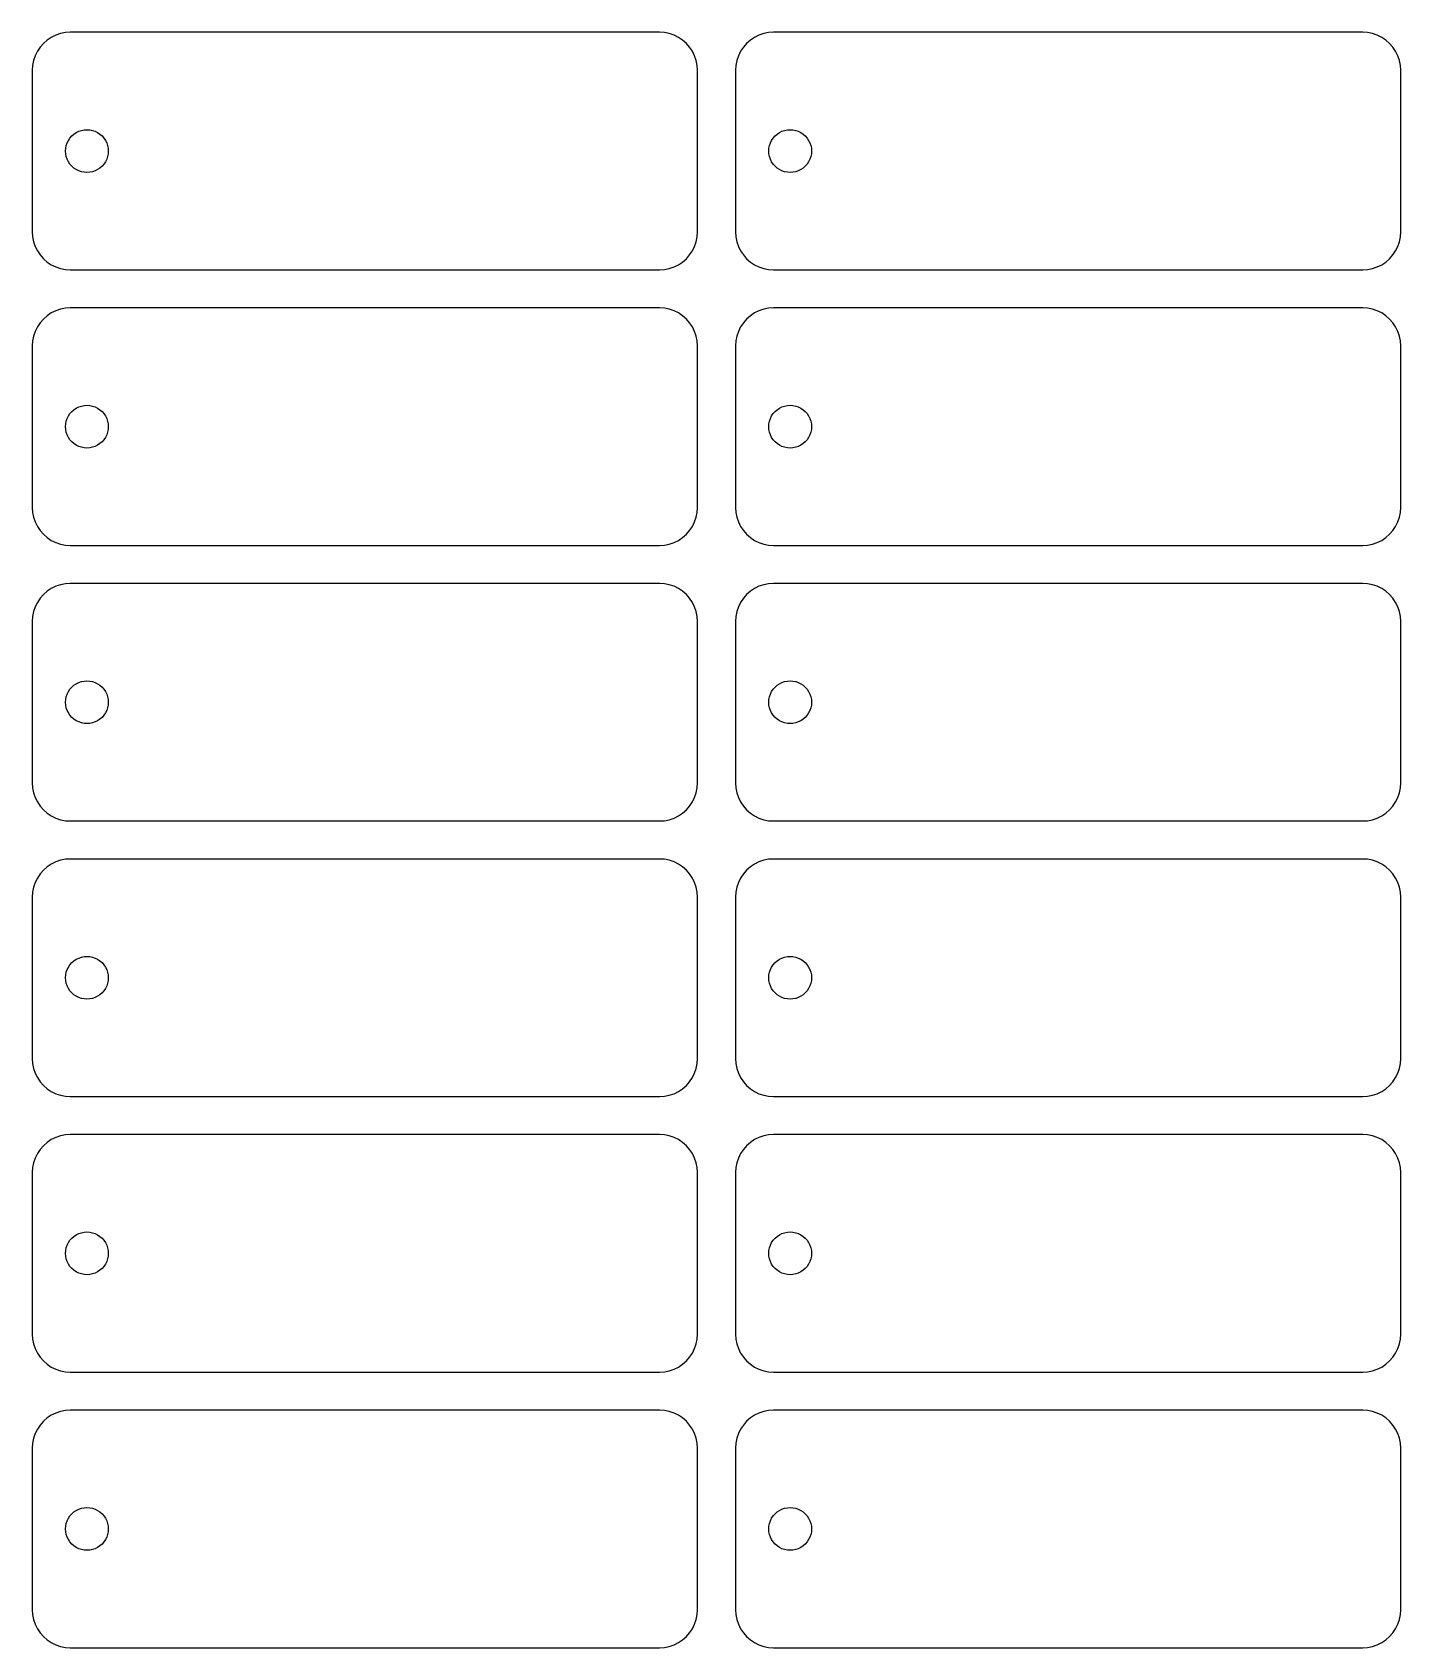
# Model space of a CAD drawing. Header units: metres. Extents: x 5 to 593, y 22 to 395.
# Drawn here: x 301 to 445, y 225 to 395 of the extents above; entities that cross this region are included whole.
import ezdxf

# ---------------------------------------------------------------- set-up
doc = ezdxf.new("R2010")
doc.units = ezdxf.units.M

msp = doc.modelspace()

# ---------------------------------------------------------------- linework, layer by layer
for p, q in [((303, 394.464), (302.565, 394.173)), ((303.469, 394.696), (303, 394.464)), ((303.965, 394.864), (303.469, 394.696)), ((304.478, 394.966), (303.965, 394.864)), ((305, 395), (304.478, 394.966)), ((367, 395), (305, 395)), ((367.522, 394.966), (367, 395)), ((368.035, 394.864), (367.522, 394.966)), ((368.531, 394.696), (368.035, 394.864)), ((369, 394.464), (368.531, 394.696)), ((369.435, 394.173), (369, 394.464)), ((377, 394.464), (376.565, 394.173)), ((377.469, 394.696), (377, 394.464)), ((377.965, 394.864), (377.469, 394.696)), ((378.478, 394.966), (377.965, 394.864)), ((379, 395), (378.478, 394.966)), ((441, 395), (379, 395)), ((441.522, 394.966), (441, 395)), ((442.035, 394.864), (441.522, 394.966)), ((442.531, 394.696), (442.035, 394.864)), ((443, 394.464), (442.531, 394.696)), ((443.435, 394.173), (443, 394.464)), ((301.536, 393), (301.304, 392.531)), ((301.827, 393.435), (301.536, 393)), ((302.172, 393.828), (301.827, 393.435)), ((302.565, 394.173), (302.172, 393.828)), ((369.828, 393.828), (369.435, 394.173)), ((370.173, 393.435), (369.828, 393.828)), ((370.464, 393), (370.173, 393.435)), ((370.696, 392.531), (370.464, 393)), ((375.536, 393), (375.304, 392.531)), ((375.827, 393.435), (375.536, 393)), ((376.172, 393.828), (375.827, 393.435)), ((376.565, 394.173), (376.172, 393.828)), ((443.828, 393.828), (443.435, 394.173)), ((444.173, 393.435), (443.828, 393.828)), ((444.464, 393), (444.173, 393.435)), ((444.696, 392.531), (444.464, 393)), ((301.034, 391.522), (301, 391)), ((301, 391), (301, 374)), ((301.136, 392.035), (301.034, 391.522)), ((301.304, 392.531), (301.136, 392.035)), ((370.864, 392.035), (370.696, 392.531)), ((370.966, 391.522), (370.864, 392.035)), ((371, 391), (370.966, 391.522)), ((371, 374), (371, 391)), ((375.034, 391.522), (375, 391)), ((375, 391), (375, 374)), ((375.136, 392.035), (375.034, 391.522)), ((375.304, 392.531), (375.136, 392.035)), ((444.864, 392.035), (444.696, 392.531)), ((444.966, 391.522), (444.864, 392.035)), ((445, 391), (444.966, 391.522)), ((445, 374), (445, 391)), ((305.159, 384.091), (305.38, 384.285)), ((305.38, 384.285), (305.625, 384.449)), ((305.625, 384.449), (305.889, 384.579)), ((305.889, 384.579), (306.168, 384.673)), ((306.168, 384.673), (306.456, 384.731)), ((306.456, 384.731), (306.75, 384.75)), ((306.75, 384.75), (307.044, 384.731)), ((307.044, 384.731), (307.332, 384.673)), ((307.332, 384.673), (307.611, 384.579)), ((307.611, 384.579), (307.875, 384.449)), ((307.875, 384.449), (308.12, 384.285)), ((308.12, 384.285), (308.341, 384.091)), ((379.159, 384.091), (379.38, 384.285)), ((379.38, 384.285), (379.625, 384.449)), ((379.625, 384.449), (379.889, 384.579)), ((379.889, 384.579), (380.168, 384.673)), ((380.168, 384.673), (380.456, 384.731)), ((380.456, 384.731), (380.75, 384.75)), ((380.75, 384.75), (381.044, 384.731)), ((381.044, 384.731), (381.332, 384.673)), ((381.332, 384.673), (381.611, 384.579)), ((381.611, 384.579), (381.875, 384.449)), ((381.875, 384.449), (382.12, 384.285)), ((382.12, 384.285), (382.341, 384.091)), ((304.5, 382.5), (304.519, 382.794)), ((304.519, 382.206), (304.5, 382.5)), ((304.519, 382.794), (304.577, 383.082)), ((304.577, 383.082), (304.671, 383.361)), ((304.671, 383.361), (304.801, 383.625)), ((304.801, 383.625), (304.965, 383.87)), ((304.965, 383.87), (305.159, 384.091)), ((308.341, 384.091), (308.535, 383.87)), ((308.535, 383.87), (308.699, 383.625)), ((308.699, 383.625), (308.829, 383.361)), ((308.829, 383.361), (308.923, 383.082)), ((308.923, 383.082), (308.981, 382.794)), ((308.981, 382.794), (309, 382.5)), ((309, 382.5), (308.981, 382.206)), ((378.5, 382.5), (378.519, 382.794)), ((378.519, 382.206), (378.5, 382.5)), ((378.519, 382.794), (378.577, 383.082)), ((378.577, 383.082), (378.671, 383.361)), ((378.671, 383.361), (378.801, 383.625)), ((378.801, 383.625), (378.965, 383.87)), ((378.965, 383.87), (379.159, 384.091)), ((382.341, 384.091), (382.535, 383.87)), ((382.535, 383.87), (382.699, 383.625)), ((382.699, 383.625), (382.829, 383.361)), ((382.829, 383.361), (382.923, 383.082)), ((382.923, 383.082), (382.981, 382.794)), ((382.981, 382.794), (383, 382.5)), ((383, 382.5), (382.981, 382.206)), ((304.577, 381.918), (304.519, 382.206)), ((304.671, 381.639), (304.577, 381.918)), ((304.801, 381.375), (304.671, 381.639)), ((304.965, 381.13), (304.801, 381.375)), ((305.159, 380.909), (304.965, 381.13)), ((305.38, 380.715), (305.159, 380.909)), ((308.341, 380.909), (308.12, 380.715)), ((308.535, 381.13), (308.341, 380.909)), ((308.699, 381.375), (308.535, 381.13)), ((308.829, 381.639), (308.699, 381.375)), ((308.923, 381.918), (308.829, 381.639)), ((308.981, 382.206), (308.923, 381.918)), ((378.577, 381.918), (378.519, 382.206)), ((378.671, 381.639), (378.577, 381.918)), ((378.801, 381.375), (378.671, 381.639)), ((378.965, 381.13), (378.801, 381.375)), ((379.159, 380.909), (378.965, 381.13)), ((379.38, 380.715), (379.159, 380.909)), ((382.341, 380.909), (382.12, 380.715)), ((382.535, 381.13), (382.341, 380.909)), ((382.699, 381.375), (382.535, 381.13)), ((382.829, 381.639), (382.699, 381.375)), ((382.923, 381.918), (382.829, 381.639)), ((382.981, 382.206), (382.923, 381.918)), ((305.625, 380.551), (305.38, 380.715)), ((305.889, 380.421), (305.625, 380.551)), ((306.168, 380.327), (305.889, 380.421)), ((306.456, 380.269), (306.168, 380.327)), ((306.75, 380.25), (306.456, 380.269)), ((307.044, 380.269), (306.75, 380.25)), ((307.332, 380.327), (307.044, 380.269)), ((307.611, 380.421), (307.332, 380.327)), ((307.875, 380.551), (307.611, 380.421)), ((308.12, 380.715), (307.875, 380.551)), ((379.625, 380.551), (379.38, 380.715)), ((379.889, 380.421), (379.625, 380.551)), ((380.168, 380.327), (379.889, 380.421)), ((380.456, 380.269), (380.168, 380.327)), ((380.75, 380.25), (380.456, 380.269)), ((381.044, 380.269), (380.75, 380.25)), ((381.332, 380.327), (381.044, 380.269)), ((381.611, 380.421), (381.332, 380.327)), ((381.875, 380.551), (381.611, 380.421)), ((382.12, 380.715), (381.875, 380.551)), ((301, 374), (301.034, 373.478)), ((370.966, 373.478), (371, 374)), ((375, 374), (375.034, 373.478)), ((444.966, 373.478), (445, 374)), ((301.034, 373.478), (301.136, 372.965)), ((301.136, 372.965), (301.304, 372.469)), ((301.304, 372.469), (301.536, 372)), ((370.464, 372), (370.696, 372.469)), ((370.696, 372.469), (370.864, 372.965)), ((370.864, 372.965), (370.966, 373.478)), ((375.034, 373.478), (375.136, 372.965)), ((375.136, 372.965), (375.304, 372.469)), ((375.304, 372.469), (375.536, 372)), ((444.464, 372), (444.696, 372.469)), ((444.696, 372.469), (444.864, 372.965)), ((444.864, 372.965), (444.966, 373.478)), ((301.536, 372), (301.827, 371.565)), ((301.827, 371.565), (302.172, 371.172)), ((302.172, 371.172), (302.565, 370.827)), ((302.565, 370.827), (303, 370.536)), ((369, 370.536), (369.435, 370.827)), ((369.435, 370.827), (369.828, 371.172)), ((369.828, 371.172), (370.173, 371.565)), ((370.173, 371.565), (370.464, 372)), ((375.536, 372), (375.827, 371.565)), ((375.827, 371.565), (376.172, 371.172)), ((376.172, 371.172), (376.565, 370.827)), ((376.565, 370.827), (377, 370.536)), ((443, 370.536), (443.435, 370.827)), ((443.435, 370.827), (443.828, 371.172)), ((443.828, 371.172), (444.173, 371.565)), ((444.173, 371.565), (444.464, 372)), ((303, 370.536), (303.469, 370.304)), ((303.469, 370.304), (303.965, 370.136)), ((303.965, 370.136), (304.478, 370.034)), ((304.478, 370.034), (305, 370)), ((305, 370), (367, 370)), ((367, 370), (367.522, 370.034)), ((367.522, 370.034), (368.035, 370.136)), ((368.035, 370.136), (368.531, 370.304)), ((368.531, 370.304), (369, 370.536)), ((377, 370.536), (377.469, 370.304)), ((377.469, 370.304), (377.965, 370.136)), ((377.965, 370.136), (378.478, 370.034)), ((378.478, 370.034), (379, 370)), ((379, 370), (441, 370)), ((441, 370), (441.522, 370.034)), ((441.522, 370.034), (442.035, 370.136)), ((442.035, 370.136), (442.531, 370.304)), ((442.531, 370.304), (443, 370.536)), ((303.469, 365.696), (303, 365.464)), ((303.965, 365.864), (303.469, 365.696)), ((304.478, 365.966), (303.965, 365.864)), ((305, 366), (304.478, 365.966)), ((367, 366), (305, 366)), ((367.522, 365.966), (367, 366)), ((368.035, 365.864), (367.522, 365.966)), ((368.531, 365.696), (368.035, 365.864)), ((369, 365.464), (368.531, 365.696)), ((377.469, 365.696), (377, 365.464)), ((377.965, 365.864), (377.469, 365.696)), ((378.478, 365.966), (377.965, 365.864)), ((379, 366), (378.478, 365.966)), ((441, 366), (379, 366)), ((441.522, 365.966), (441, 366)), ((442.035, 365.864), (441.522, 365.966)), ((442.531, 365.696), (442.035, 365.864)), ((443, 365.464), (442.531, 365.696)), ((301.536, 364), (301.304, 363.531)), ((301.827, 364.435), (301.536, 364)), ((302.172, 364.828), (301.827, 364.435)), ((302.565, 365.173), (302.172, 364.828)), ((303, 365.464), (302.565, 365.173)), ((369.435, 365.173), (369, 365.464)), ((369.828, 364.828), (369.435, 365.173)), ((370.173, 364.435), (369.828, 364.828)), ((370.464, 364), (370.173, 364.435)), ((370.696, 363.531), (370.464, 364)), ((375.536, 364), (375.304, 363.531)), ((375.827, 364.435), (375.536, 364)), ((376.172, 364.828), (375.827, 364.435)), ((376.565, 365.173), (376.172, 364.828)), ((377, 365.464), (376.565, 365.173)), ((443.435, 365.173), (443, 365.464)), ((443.828, 364.828), (443.435, 365.173)), ((444.173, 364.435), (443.828, 364.828)), ((444.464, 364), (444.173, 364.435)), ((444.696, 363.531), (444.464, 364)), ((301.034, 362.522), (301, 362)), ((301.136, 363.035), (301.034, 362.522)), ((301.304, 363.531), (301.136, 363.035)), ((370.864, 363.035), (370.696, 363.531)), ((370.966, 362.522), (370.864, 363.035)), ((371, 362), (370.966, 362.522)), ((375.034, 362.522), (375, 362)), ((375.136, 363.035), (375.034, 362.522)), ((375.304, 363.531), (375.136, 363.035)), ((444.864, 363.035), (444.696, 363.531)), ((444.966, 362.522), (444.864, 363.035)), ((445, 362), (444.966, 362.522)), ((301, 362), (301, 345)), ((371, 345), (371, 362)), ((375, 362), (375, 345)), ((445, 345), (445, 362)), ((305.38, 355.285), (305.625, 355.449)), ((305.625, 355.449), (305.889, 355.579)), ((305.889, 355.579), (306.168, 355.673)), ((306.168, 355.673), (306.456, 355.731)), ((306.456, 355.731), (306.75, 355.75)), ((306.75, 355.75), (307.044, 355.731)), ((307.044, 355.731), (307.332, 355.673)), ((307.332, 355.673), (307.611, 355.579)), ((307.611, 355.579), (307.875, 355.449)), ((307.875, 355.449), (308.12, 355.285)), ((379.38, 355.285), (379.625, 355.449)), ((379.625, 355.449), (379.889, 355.579)), ((379.889, 355.579), (380.168, 355.673)), ((380.168, 355.673), (380.456, 355.731)), ((380.456, 355.731), (380.75, 355.75)), ((380.75, 355.75), (381.044, 355.731)), ((381.044, 355.731), (381.332, 355.673)), ((381.332, 355.673), (381.611, 355.579)), ((381.611, 355.579), (381.875, 355.449)), ((381.875, 355.449), (382.12, 355.285)), ((304.5, 353.5), (304.519, 353.794)), ((304.519, 353.794), (304.577, 354.082)), ((304.577, 354.082), (304.671, 354.361)), ((304.671, 354.361), (304.801, 354.625)), ((304.801, 354.625), (304.965, 354.87)), ((304.965, 354.87), (305.159, 355.091)), ((305.159, 355.091), (305.38, 355.285)), ((308.12, 355.285), (308.341, 355.091)), ((308.341, 355.091), (308.535, 354.87)), ((308.535, 354.87), (308.699, 354.625)), ((308.699, 354.625), (308.829, 354.361)), ((308.829, 354.361), (308.923, 354.082)), ((308.923, 354.082), (308.981, 353.794)), ((308.981, 353.794), (309, 353.5)), ((378.5, 353.5), (378.519, 353.794)), ((378.519, 353.794), (378.577, 354.082)), ((378.577, 354.082), (378.671, 354.361)), ((378.671, 354.361), (378.801, 354.625)), ((378.801, 354.625), (378.965, 354.87)), ((378.965, 354.87), (379.159, 355.091)), ((379.159, 355.091), (379.38, 355.285)), ((382.12, 355.285), (382.341, 355.091)), ((382.341, 355.091), (382.535, 354.87)), ((382.535, 354.87), (382.699, 354.625)), ((382.699, 354.625), (382.829, 354.361)), ((382.829, 354.361), (382.923, 354.082)), ((382.923, 354.082), (382.981, 353.794)), ((382.981, 353.794), (383, 353.5)), ((304.519, 353.206), (304.5, 353.5)), ((304.577, 352.918), (304.519, 353.206)), ((304.671, 352.639), (304.577, 352.918)), ((304.801, 352.375), (304.671, 352.639)), ((304.965, 352.13), (304.801, 352.375)), ((305.159, 351.909), (304.965, 352.13)), ((305.38, 351.715), (305.159, 351.909)), ((308.341, 351.909), (308.12, 351.715)), ((308.535, 352.13), (308.341, 351.909)), ((308.699, 352.375), (308.535, 352.13)), ((308.829, 352.639), (308.699, 352.375)), ((308.923, 352.918), (308.829, 352.639)), ((308.981, 353.206), (308.923, 352.918)), ((309, 353.5), (308.981, 353.206)), ((378.519, 353.206), (378.5, 353.5)), ((378.577, 352.918), (378.519, 353.206)), ((378.671, 352.639), (378.577, 352.918)), ((378.801, 352.375), (378.671, 352.639)), ((378.965, 352.13), (378.801, 352.375)), ((379.159, 351.909), (378.965, 352.13)), ((379.38, 351.715), (379.159, 351.909)), ((382.341, 351.909), (382.12, 351.715)), ((382.535, 352.13), (382.341, 351.909)), ((382.699, 352.375), (382.535, 352.13)), ((382.829, 352.639), (382.699, 352.375)), ((382.923, 352.918), (382.829, 352.639)), ((382.981, 353.206), (382.923, 352.918)), ((383, 353.5), (382.981, 353.206)), ((305.625, 351.551), (305.38, 351.715)), ((305.889, 351.421), (305.625, 351.551)), ((306.168, 351.327), (305.889, 351.421)), ((306.456, 351.269), (306.168, 351.327)), ((306.75, 351.25), (306.456, 351.269)), ((307.044, 351.269), (306.75, 351.25)), ((307.332, 351.327), (307.044, 351.269)), ((307.611, 351.421), (307.332, 351.327)), ((307.875, 351.551), (307.611, 351.421)), ((308.12, 351.715), (307.875, 351.551)), ((379.625, 351.551), (379.38, 351.715)), ((379.889, 351.421), (379.625, 351.551)), ((380.168, 351.327), (379.889, 351.421)), ((380.456, 351.269), (380.168, 351.327)), ((380.75, 351.25), (380.456, 351.269)), ((381.044, 351.269), (380.75, 351.25)), ((381.332, 351.327), (381.044, 351.269)), ((381.611, 351.421), (381.332, 351.327)), ((381.875, 351.551), (381.611, 351.421)), ((382.12, 351.715), (381.875, 351.551)), ((301, 345), (301.034, 344.478)), ((301.034, 344.478), (301.136, 343.965)), ((301.136, 343.965), (301.304, 343.469)), ((301.304, 343.469), (301.536, 343)), ((370.464, 343), (370.696, 343.469)), ((370.696, 343.469), (370.864, 343.965)), ((370.864, 343.965), (370.966, 344.478)), ((370.966, 344.478), (371, 345)), ((375, 345), (375.034, 344.478)), ((375.034, 344.478), (375.136, 343.965)), ((375.136, 343.965), (375.304, 343.469)), ((375.304, 343.469), (375.536, 343)), ((444.464, 343), (444.696, 343.469)), ((444.696, 343.469), (444.864, 343.965)), ((444.864, 343.965), (444.966, 344.478)), ((444.966, 344.478), (445, 345)), ((301.536, 343), (301.827, 342.565)), ((301.827, 342.565), (302.172, 342.172)), ((302.172, 342.172), (302.565, 341.827)), ((302.565, 341.827), (303, 341.536)), ((369, 341.536), (369.435, 341.827)), ((369.435, 341.827), (369.828, 342.172)), ((369.828, 342.172), (370.173, 342.565)), ((370.173, 342.565), (370.464, 343)), ((375.536, 343), (375.827, 342.565)), ((375.827, 342.565), (376.172, 342.172)), ((376.172, 342.172), (376.565, 341.827)), ((376.565, 341.827), (377, 341.536)), ((443, 341.536), (443.435, 341.827)), ((443.435, 341.827), (443.828, 342.172)), ((443.828, 342.172), (444.173, 342.565)), ((444.173, 342.565), (444.464, 343)), ((303, 341.536), (303.469, 341.304)), ((303.469, 341.304), (303.965, 341.136)), ((303.965, 341.136), (304.478, 341.034)), ((304.478, 341.034), (305, 341)), ((305, 341), (367, 341)), ((367, 341), (367.522, 341.034)), ((367.522, 341.034), (368.035, 341.136)), ((368.035, 341.136), (368.531, 341.304)), ((368.531, 341.304), (369, 341.536)), ((377, 341.536), (377.469, 341.304)), ((377.469, 341.304), (377.965, 341.136)), ((377.965, 341.136), (378.478, 341.034)), ((378.478, 341.034), (379, 341)), ((379, 341), (441, 341)), ((441, 341), (441.522, 341.034)), ((441.522, 341.034), (442.035, 341.136)), ((442.035, 341.136), (442.531, 341.304)), ((442.531, 341.304), (443, 341.536)), ((303.469, 336.696), (303, 336.464)), ((303.965, 336.864), (303.469, 336.696)), ((304.478, 336.966), (303.965, 336.864)), ((305, 337), (304.478, 336.966)), ((367, 337), (305, 337)), ((367.522, 336.966), (367, 337)), ((368.035, 336.864), (367.522, 336.966)), ((368.531, 336.696), (368.035, 336.864)), ((369, 336.464), (368.531, 336.696)), ((377.469, 336.696), (377, 336.464)), ((377.965, 336.864), (377.469, 336.696)), ((378.478, 336.966), (377.965, 336.864)), ((379, 337), (378.478, 336.966)), ((441, 337), (379, 337)), ((441.522, 336.966), (441, 337)), ((442.035, 336.864), (441.522, 336.966)), ((442.531, 336.696), (442.035, 336.864)), ((443, 336.464), (442.531, 336.696)), ((301.536, 335), (301.304, 334.531)), ((301.827, 335.435), (301.536, 335)), ((302.172, 335.828), (301.827, 335.435)), ((302.565, 336.173), (302.172, 335.828)), ((303, 336.464), (302.565, 336.173)), ((369.435, 336.173), (369, 336.464)), ((369.828, 335.828), (369.435, 336.173)), ((370.173, 335.435), (369.828, 335.828)), ((370.464, 335), (370.173, 335.435)), ((370.696, 334.531), (370.464, 335)), ((375.536, 335), (375.304, 334.531)), ((375.827, 335.435), (375.536, 335)), ((376.172, 335.828), (375.827, 335.435)), ((376.565, 336.173), (376.172, 335.828)), ((377, 336.464), (376.565, 336.173)), ((443.435, 336.173), (443, 336.464)), ((443.828, 335.828), (443.435, 336.173)), ((444.173, 335.435), (443.828, 335.828)), ((444.464, 335), (444.173, 335.435)), ((444.696, 334.531), (444.464, 335)), ((301.034, 333.522), (301, 333)), ((301.136, 334.035), (301.034, 333.522)), ((301.304, 334.531), (301.136, 334.035)), ((370.864, 334.035), (370.696, 334.531)), ((370.966, 333.522), (370.864, 334.035)), ((371, 333), (370.966, 333.522)), ((375.034, 333.522), (375, 333)), ((375.136, 334.035), (375.034, 333.522)), ((375.304, 334.531), (375.136, 334.035)), ((444.864, 334.035), (444.696, 334.531)), ((444.966, 333.522), (444.864, 334.035)), ((445, 333), (444.966, 333.522)), ((301, 333), (301, 316)), ((371, 316), (371, 333)), ((375, 333), (375, 316)), ((445, 316), (445, 333)), ((305.38, 326.285), (305.625, 326.449)), ((305.625, 326.449), (305.889, 326.579)), ((305.889, 326.579), (306.168, 326.673)), ((306.168, 326.673), (306.456, 326.731)), ((306.456, 326.731), (306.75, 326.75)), ((306.75, 326.75), (307.044, 326.731)), ((307.044, 326.731), (307.332, 326.673)), ((307.332, 326.673), (307.611, 326.579)), ((307.611, 326.579), (307.875, 326.449)), ((307.875, 326.449), (308.12, 326.285)), ((379.38, 326.285), (379.625, 326.449)), ((379.625, 326.449), (379.889, 326.579)), ((379.889, 326.579), (380.168, 326.673)), ((380.168, 326.673), (380.456, 326.731)), ((380.456, 326.731), (380.75, 326.75)), ((380.75, 326.75), (381.044, 326.731)), ((381.044, 326.731), (381.332, 326.673)), ((381.332, 326.673), (381.611, 326.579)), ((381.611, 326.579), (381.875, 326.449)), ((381.875, 326.449), (382.12, 326.285)), ((304.5, 324.5), (304.519, 324.794)), ((304.519, 324.794), (304.577, 325.082)), ((304.577, 325.082), (304.671, 325.361)), ((304.671, 325.361), (304.801, 325.625)), ((304.801, 325.625), (304.965, 325.87)), ((304.965, 325.87), (305.159, 326.091)), ((305.159, 326.091), (305.38, 326.285)), ((308.12, 326.285), (308.341, 326.091)), ((308.341, 326.091), (308.535, 325.87)), ((308.535, 325.87), (308.699, 325.625)), ((308.699, 325.625), (308.829, 325.361)), ((308.829, 325.361), (308.923, 325.082)), ((308.923, 325.082), (308.981, 324.794)), ((308.981, 324.794), (309, 324.5)), ((378.5, 324.5), (378.519, 324.794)), ((378.519, 324.794), (378.577, 325.082)), ((378.577, 325.082), (378.671, 325.361)), ((378.671, 325.361), (378.801, 325.625)), ((378.801, 325.625), (378.965, 325.87)), ((378.965, 325.87), (379.159, 326.091)), ((379.159, 326.091), (379.38, 326.285)), ((382.12, 326.285), (382.341, 326.091)), ((382.341, 326.091), (382.535, 325.87)), ((382.535, 325.87), (382.699, 325.625)), ((382.699, 325.625), (382.829, 325.361)), ((382.829, 325.361), (382.923, 325.082)), ((382.923, 325.082), (382.981, 324.794)), ((382.981, 324.794), (383, 324.5)), ((304.519, 324.206), (304.5, 324.5)), ((304.577, 323.918), (304.519, 324.206)), ((304.671, 323.639), (304.577, 323.918)), ((304.801, 323.375), (304.671, 323.639)), ((304.965, 323.13), (304.801, 323.375)), ((305.159, 322.909), (304.965, 323.13)), ((308.535, 323.13), (308.341, 322.909)), ((308.699, 323.375), (308.535, 323.13)), ((308.829, 323.639), (308.699, 323.375)), ((308.923, 323.918), (308.829, 323.639)), ((308.981, 324.206), (308.923, 323.918)), ((309, 324.5), (308.981, 324.206)), ((378.519, 324.206), (378.5, 324.5)), ((378.577, 323.918), (378.519, 324.206)), ((378.671, 323.639), (378.577, 323.918)), ((378.801, 323.375), (378.671, 323.639)), ((378.965, 323.13), (378.801, 323.375)), ((379.159, 322.909), (378.965, 323.13)), ((382.535, 323.13), (382.341, 322.909)), ((382.699, 323.375), (382.535, 323.13)), ((382.829, 323.639), (382.699, 323.375)), ((382.923, 323.918), (382.829, 323.639)), ((382.981, 324.206), (382.923, 323.918)), ((383, 324.5), (382.981, 324.206)), ((305.38, 322.715), (305.159, 322.909)), ((305.625, 322.551), (305.38, 322.715)), ((305.889, 322.421), (305.625, 322.551)), ((306.168, 322.327), (305.889, 322.421)), ((306.456, 322.269), (306.168, 322.327)), ((306.75, 322.25), (306.456, 322.269)), ((307.044, 322.269), (306.75, 322.25)), ((307.332, 322.327), (307.044, 322.269)), ((307.611, 322.421), (307.332, 322.327)), ((307.875, 322.551), (307.611, 322.421)), ((308.12, 322.715), (307.875, 322.551)), ((308.341, 322.909), (308.12, 322.715)), ((379.38, 322.715), (379.159, 322.909)), ((379.625, 322.551), (379.38, 322.715)), ((379.889, 322.421), (379.625, 322.551)), ((380.168, 322.327), (379.889, 322.421)), ((380.456, 322.269), (380.168, 322.327)), ((380.75, 322.25), (380.456, 322.269)), ((381.044, 322.269), (380.75, 322.25)), ((381.332, 322.327), (381.044, 322.269)), ((381.611, 322.421), (381.332, 322.327)), ((381.875, 322.551), (381.611, 322.421)), ((382.12, 322.715), (381.875, 322.551)), ((382.341, 322.909), (382.12, 322.715)), ((301, 316), (301.034, 315.478)), ((301.034, 315.478), (301.136, 314.965)), ((301.136, 314.965), (301.304, 314.469)), ((370.696, 314.469), (370.864, 314.965)), ((370.864, 314.965), (370.966, 315.478)), ((370.966, 315.478), (371, 316)), ((375, 316), (375.034, 315.478)), ((375.034, 315.478), (375.136, 314.965)), ((375.136, 314.965), (375.304, 314.469)), ((444.696, 314.469), (444.864, 314.965)), ((444.864, 314.965), (444.966, 315.478)), ((444.966, 315.478), (445, 316)), ((301.304, 314.469), (301.536, 314)), ((301.536, 314), (301.827, 313.565)), ((301.827, 313.565), (302.172, 313.172)), ((302.172, 313.172), (302.565, 312.827)), ((302.565, 312.827), (303, 312.536)), ((369, 312.536), (369.435, 312.827)), ((369.435, 312.827), (369.828, 313.172)), ((369.828, 313.172), (370.173, 313.565)), ((370.173, 313.565), (370.464, 314)), ((370.464, 314), (370.696, 314.469)), ((375.304, 314.469), (375.536, 314)), ((375.536, 314), (375.827, 313.565)), ((375.827, 313.565), (376.172, 313.172)), ((376.172, 313.172), (376.565, 312.827)), ((376.565, 312.827), (377, 312.536)), ((443, 312.536), (443.435, 312.827)), ((443.435, 312.827), (443.828, 313.172)), ((443.828, 313.172), (444.173, 313.565)), ((444.173, 313.565), (444.464, 314)), ((444.464, 314), (444.696, 314.469)), ((303, 312.536), (303.469, 312.304)), ((303.469, 312.304), (303.965, 312.136)), ((303.965, 312.136), (304.478, 312.034)), ((304.478, 312.034), (305, 312)), ((305, 312), (367, 312)), ((367, 312), (367.522, 312.034)), ((367.522, 312.034), (368.035, 312.136)), ((368.035, 312.136), (368.531, 312.304)), ((368.531, 312.304), (369, 312.536)), ((377, 312.536), (377.469, 312.304)), ((377.469, 312.304), (377.965, 312.136)), ((377.965, 312.136), (378.478, 312.034)), ((378.478, 312.034), (379, 312)), ((379, 312), (441, 312)), ((441, 312), (441.522, 312.034)), ((441.522, 312.034), (442.035, 312.136)), ((442.035, 312.136), (442.531, 312.304)), ((442.531, 312.304), (443, 312.536)), ((303.965, 307.864), (303.469, 307.696)), ((304.478, 307.966), (303.965, 307.864)), ((305, 308), (304.478, 307.966)), ((367, 308), (305, 308)), ((367.522, 307.966), (367, 308)), ((368.035, 307.864), (367.522, 307.966)), ((368.531, 307.696), (368.035, 307.864)), ((377.965, 307.864), (377.469, 307.696)), ((378.478, 307.966), (377.965, 307.864)), ((379, 308), (378.478, 307.966)), ((441, 308), (379, 308)), ((441.522, 307.966), (441, 308)), ((442.035, 307.864), (441.522, 307.966)), ((442.531, 307.696), (442.035, 307.864)), ((301.536, 306), (301.304, 305.531)), ((301.827, 306.435), (301.536, 306)), ((302.172, 306.828), (301.827, 306.435)), ((302.565, 307.173), (302.172, 306.828)), ((303, 307.464), (302.565, 307.173)), ((303.469, 307.696), (303, 307.464)), ((369, 307.464), (368.531, 307.696)), ((369.435, 307.173), (369, 307.464)), ((369.828, 306.828), (369.435, 307.173)), ((370.173, 306.435), (369.828, 306.828)), ((370.464, 306), (370.173, 306.435)), ((370.696, 305.531), (370.464, 306)), ((375.536, 306), (375.304, 305.531)), ((375.827, 306.435), (375.536, 306)), ((376.172, 306.828), (375.827, 306.435)), ((376.565, 307.173), (376.172, 306.828)), ((377, 307.464), (376.565, 307.173)), ((377.469, 307.696), (377, 307.464)), ((443, 307.464), (442.531, 307.696)), ((443.435, 307.173), (443, 307.464)), ((443.828, 306.828), (443.435, 307.173)), ((444.173, 306.435), (443.828, 306.828)), ((444.464, 306), (444.173, 306.435)), ((444.696, 305.531), (444.464, 306)), ((301.034, 304.522), (301, 304)), ((301.136, 305.035), (301.034, 304.522)), ((301.304, 305.531), (301.136, 305.035)), ((370.864, 305.035), (370.696, 305.531)), ((370.966, 304.522), (370.864, 305.035)), ((371, 304), (370.966, 304.522)), ((375.034, 304.522), (375, 304)), ((375.136, 305.035), (375.034, 304.522)), ((375.304, 305.531), (375.136, 305.035)), ((444.864, 305.035), (444.696, 305.531)), ((444.966, 304.522), (444.864, 305.035)), ((445, 304), (444.966, 304.522)), ((301, 304), (301, 287)), ((371, 287), (371, 304)), ((375, 304), (375, 287)), ((445, 287), (445, 304)), ((305.625, 297.449), (305.889, 297.579)), ((305.889, 297.579), (306.168, 297.673)), ((306.168, 297.673), (306.456, 297.731)), ((306.456, 297.731), (306.75, 297.75)), ((306.75, 297.75), (307.044, 297.731)), ((307.044, 297.731), (307.332, 297.673)), ((307.332, 297.673), (307.611, 297.579)), ((307.611, 297.579), (307.875, 297.449)), ((379.625, 297.449), (379.889, 297.579)), ((379.889, 297.579), (380.168, 297.673)), ((380.168, 297.673), (380.456, 297.731)), ((380.456, 297.731), (380.75, 297.75)), ((380.75, 297.75), (381.044, 297.731)), ((381.044, 297.731), (381.332, 297.673)), ((381.332, 297.673), (381.611, 297.579)), ((381.611, 297.579), (381.875, 297.449)), ((304.519, 295.794), (304.577, 296.082)), ((304.577, 296.082), (304.671, 296.361)), ((304.671, 296.361), (304.801, 296.625)), ((304.801, 296.625), (304.965, 296.87)), ((304.965, 296.87), (305.159, 297.091)), ((305.159, 297.091), (305.38, 297.285)), ((305.38, 297.285), (305.625, 297.449)), ((307.875, 297.449), (308.12, 297.285)), ((308.12, 297.285), (308.341, 297.091)), ((308.341, 297.091), (308.535, 296.87)), ((308.535, 296.87), (308.699, 296.625)), ((308.699, 296.625), (308.829, 296.361)), ((308.829, 296.361), (308.923, 296.082)), ((308.923, 296.082), (308.981, 295.794)), ((378.519, 295.794), (378.577, 296.082)), ((378.577, 296.082), (378.671, 296.361)), ((378.671, 296.361), (378.801, 296.625)), ((378.801, 296.625), (378.965, 296.87)), ((378.965, 296.87), (379.159, 297.091)), ((379.159, 297.091), (379.38, 297.285)), ((379.38, 297.285), (379.625, 297.449)), ((381.875, 297.449), (382.12, 297.285)), ((382.12, 297.285), (382.341, 297.091)), ((382.341, 297.091), (382.535, 296.87)), ((382.535, 296.87), (382.699, 296.625)), ((382.699, 296.625), (382.829, 296.361)), ((382.829, 296.361), (382.923, 296.082)), ((382.923, 296.082), (382.981, 295.794)), ((304.5, 295.5), (304.519, 295.794)), ((304.519, 295.206), (304.5, 295.5)), ((304.577, 294.918), (304.519, 295.206)), ((304.671, 294.639), (304.577, 294.918)), ((304.801, 294.375), (304.671, 294.639)), ((304.965, 294.13), (304.801, 294.375)), ((305.159, 293.909), (304.965, 294.13)), ((308.535, 294.13), (308.341, 293.909)), ((308.699, 294.375), (308.535, 294.13)), ((308.829, 294.639), (308.699, 294.375)), ((308.923, 294.918), (308.829, 294.639)), ((308.981, 295.206), (308.923, 294.918)), ((308.981, 295.794), (309, 295.5)), ((309, 295.5), (308.981, 295.206)), ((378.5, 295.5), (378.519, 295.794)), ((378.519, 295.206), (378.5, 295.5)), ((378.577, 294.918), (378.519, 295.206)), ((378.671, 294.639), (378.577, 294.918)), ((378.801, 294.375), (378.671, 294.639)), ((378.965, 294.13), (378.801, 294.375)), ((379.159, 293.909), (378.965, 294.13)), ((382.535, 294.13), (382.341, 293.909)), ((382.699, 294.375), (382.535, 294.13)), ((382.829, 294.639), (382.699, 294.375)), ((382.923, 294.918), (382.829, 294.639)), ((382.981, 295.206), (382.923, 294.918)), ((382.981, 295.794), (383, 295.5)), ((383, 295.5), (382.981, 295.206)), ((305.38, 293.715), (305.159, 293.909)), ((305.625, 293.551), (305.38, 293.715)), ((305.889, 293.421), (305.625, 293.551)), ((306.168, 293.327), (305.889, 293.421)), ((306.456, 293.269), (306.168, 293.327)), ((306.75, 293.25), (306.456, 293.269)), ((307.044, 293.269), (306.75, 293.25)), ((307.332, 293.327), (307.044, 293.269)), ((307.611, 293.421), (307.332, 293.327)), ((307.875, 293.551), (307.611, 293.421)), ((308.12, 293.715), (307.875, 293.551)), ((308.341, 293.909), (308.12, 293.715)), ((379.38, 293.715), (379.159, 293.909)), ((379.625, 293.551), (379.38, 293.715)), ((379.889, 293.421), (379.625, 293.551)), ((380.168, 293.327), (379.889, 293.421)), ((380.456, 293.269), (380.168, 293.327)), ((380.75, 293.25), (380.456, 293.269)), ((381.044, 293.269), (380.75, 293.25)), ((381.332, 293.327), (381.044, 293.269)), ((381.611, 293.421), (381.332, 293.327)), ((381.875, 293.551), (381.611, 293.421)), ((382.12, 293.715), (381.875, 293.551)), ((382.341, 293.909), (382.12, 293.715)), ((301, 287), (301.034, 286.478)), ((301.034, 286.478), (301.136, 285.965)), ((301.136, 285.965), (301.304, 285.469)), ((370.696, 285.469), (370.864, 285.965)), ((370.864, 285.965), (370.966, 286.478)), ((370.966, 286.478), (371, 287)), ((375, 287), (375.034, 286.478)), ((375.034, 286.478), (375.136, 285.965)), ((375.136, 285.965), (375.304, 285.469)), ((444.696, 285.469), (444.864, 285.965)), ((444.864, 285.965), (444.966, 286.478)), ((444.966, 286.478), (445, 287)), ((301.304, 285.469), (301.536, 285)), ((301.536, 285), (301.827, 284.565)), ((301.827, 284.565), (302.172, 284.172)), ((302.172, 284.172), (302.565, 283.827)), ((369.435, 283.827), (369.828, 284.172)), ((369.828, 284.172), (370.173, 284.565)), ((370.173, 284.565), (370.464, 285)), ((370.464, 285), (370.696, 285.469)), ((375.304, 285.469), (375.536, 285)), ((375.536, 285), (375.827, 284.565)), ((375.827, 284.565), (376.172, 284.172)), ((376.172, 284.172), (376.565, 283.827)), ((443.435, 283.827), (443.828, 284.172)), ((443.828, 284.172), (444.173, 284.565)), ((444.173, 284.565), (444.464, 285)), ((444.464, 285), (444.696, 285.469)), ((302.565, 283.827), (303, 283.536)), ((303, 283.536), (303.469, 283.304)), ((303.469, 283.304), (303.965, 283.136)), ((303.965, 283.136), (304.478, 283.034)), ((304.478, 283.034), (305, 283)), ((305, 283), (367, 283)), ((367, 283), (367.522, 283.034)), ((367.522, 283.034), (368.035, 283.136)), ((368.035, 283.136), (368.531, 283.304)), ((368.531, 283.304), (369, 283.536)), ((369, 283.536), (369.435, 283.827)), ((376.565, 283.827), (377, 283.536)), ((377, 283.536), (377.469, 283.304)), ((377.469, 283.304), (377.965, 283.136)), ((377.965, 283.136), (378.478, 283.034)), ((378.478, 283.034), (379, 283)), ((379, 283), (441, 283)), ((441, 283), (441.522, 283.034)), ((441.522, 283.034), (442.035, 283.136)), ((442.035, 283.136), (442.531, 283.304)), ((442.531, 283.304), (443, 283.536)), ((443, 283.536), (443.435, 283.827)), ((303.965, 278.864), (303.469, 278.696)), ((304.478, 278.966), (303.965, 278.864)), ((305, 279), (304.478, 278.966)), ((367, 279), (305, 279)), ((367.522, 278.966), (367, 279)), ((368.035, 278.864), (367.522, 278.966)), ((368.531, 278.696), (368.035, 278.864)), ((377.965, 278.864), (377.469, 278.696)), ((378.478, 278.966), (377.965, 278.864)), ((379, 279), (378.478, 278.966)), ((441, 279), (379, 279)), ((441.522, 278.966), (441, 279)), ((442.035, 278.864), (441.522, 278.966)), ((442.531, 278.696), (442.035, 278.864)), ((301.827, 277.435), (301.536, 277)), ((302.172, 277.828), (301.827, 277.435)), ((302.565, 278.173), (302.172, 277.828)), ((303, 278.464), (302.565, 278.173)), ((303.469, 278.696), (303, 278.464)), ((369, 278.464), (368.531, 278.696)), ((369.435, 278.173), (369, 278.464)), ((369.828, 277.828), (369.435, 278.173)), ((370.173, 277.435), (369.828, 277.828)), ((370.464, 277), (370.173, 277.435)), ((375.827, 277.435), (375.536, 277)), ((376.172, 277.828), (375.827, 277.435)), ((376.565, 278.173), (376.172, 277.828)), ((377, 278.464), (376.565, 278.173)), ((377.469, 278.696), (377, 278.464)), ((443, 278.464), (442.531, 278.696)), ((443.435, 278.173), (443, 278.464)), ((443.828, 277.828), (443.435, 278.173)), ((444.173, 277.435), (443.828, 277.828)), ((444.464, 277), (444.173, 277.435)), ((301.034, 275.522), (301, 275)), ((301.136, 276.035), (301.034, 275.522)), ((301.304, 276.531), (301.136, 276.035)), ((301.536, 277), (301.304, 276.531)), ((370.696, 276.531), (370.464, 277)), ((370.864, 276.035), (370.696, 276.531)), ((370.966, 275.522), (370.864, 276.035)), ((371, 275), (370.966, 275.522)), ((375.034, 275.522), (375, 275)), ((375.136, 276.035), (375.034, 275.522)), ((375.304, 276.531), (375.136, 276.035)), ((375.536, 277), (375.304, 276.531)), ((444.696, 276.531), (444.464, 277)), ((444.864, 276.035), (444.696, 276.531)), ((444.966, 275.522), (444.864, 276.035)), ((445, 275), (444.966, 275.522)), ((301, 275), (301, 258)), ((371, 258), (371, 275)), ((375, 275), (375, 258)), ((445, 258), (445, 275)), ((305.889, 268.579), (306.168, 268.673)), ((306.168, 268.673), (306.456, 268.731)), ((306.456, 268.731), (306.75, 268.75)), ((306.75, 268.75), (307.044, 268.731)), ((307.044, 268.731), (307.332, 268.673)), ((307.332, 268.673), (307.611, 268.579)), ((379.889, 268.579), (380.168, 268.673)), ((380.168, 268.673), (380.456, 268.731)), ((380.456, 268.731), (380.75, 268.75)), ((380.75, 268.75), (381.044, 268.731)), ((381.044, 268.731), (381.332, 268.673)), ((381.332, 268.673), (381.611, 268.579)), ((304.519, 266.794), (304.577, 267.082)), ((304.577, 267.082), (304.671, 267.361)), ((304.671, 267.361), (304.801, 267.625)), ((304.801, 267.625), (304.965, 267.87)), ((304.965, 267.87), (305.159, 268.091)), ((305.159, 268.091), (305.38, 268.285)), ((305.38, 268.285), (305.625, 268.449)), ((305.625, 268.449), (305.889, 268.579)), ((307.611, 268.579), (307.875, 268.449)), ((307.875, 268.449), (308.12, 268.285)), ((308.12, 268.285), (308.341, 268.091)), ((308.341, 268.091), (308.535, 267.87)), ((308.535, 267.87), (308.699, 267.625)), ((308.699, 267.625), (308.829, 267.361)), ((308.829, 267.361), (308.923, 267.082)), ((308.923, 267.082), (308.981, 266.794)), ((378.519, 266.794), (378.577, 267.082)), ((378.577, 267.082), (378.671, 267.361)), ((378.671, 267.361), (378.801, 267.625)), ((378.801, 267.625), (378.965, 267.87)), ((378.965, 267.87), (379.159, 268.091)), ((379.159, 268.091), (379.38, 268.285)), ((379.38, 268.285), (379.625, 268.449)), ((379.625, 268.449), (379.889, 268.579)), ((381.611, 268.579), (381.875, 268.449)), ((381.875, 268.449), (382.12, 268.285)), ((382.12, 268.285), (382.341, 268.091)), ((382.341, 268.091), (382.535, 267.87)), ((382.535, 267.87), (382.699, 267.625)), ((382.699, 267.625), (382.829, 267.361)), ((382.829, 267.361), (382.923, 267.082)), ((382.923, 267.082), (382.981, 266.794)), ((304.5, 266.5), (304.519, 266.794)), ((304.519, 266.206), (304.5, 266.5)), ((304.577, 265.918), (304.519, 266.206)), ((304.671, 265.639), (304.577, 265.918)), ((304.801, 265.375), (304.671, 265.639)), ((304.965, 265.13), (304.801, 265.375)), ((308.699, 265.375), (308.535, 265.13)), ((308.829, 265.639), (308.699, 265.375)), ((308.923, 265.918), (308.829, 265.639)), ((308.981, 266.206), (308.923, 265.918)), ((308.981, 266.794), (309, 266.5)), ((309, 266.5), (308.981, 266.206)), ((378.5, 266.5), (378.519, 266.794)), ((378.519, 266.206), (378.5, 266.5)), ((378.577, 265.918), (378.519, 266.206)), ((378.671, 265.639), (378.577, 265.918)), ((378.801, 265.375), (378.671, 265.639)), ((378.965, 265.13), (378.801, 265.375)), ((382.699, 265.375), (382.535, 265.13)), ((382.829, 265.639), (382.699, 265.375)), ((382.923, 265.918), (382.829, 265.639)), ((382.981, 266.206), (382.923, 265.918)), ((382.981, 266.794), (383, 266.5)), ((383, 266.5), (382.981, 266.206)), ((305.159, 264.909), (304.965, 265.13)), ((305.38, 264.715), (305.159, 264.909)), ((305.625, 264.551), (305.38, 264.715)), ((305.889, 264.421), (305.625, 264.551)), ((306.168, 264.327), (305.889, 264.421)), ((306.456, 264.269), (306.168, 264.327)), ((306.75, 264.25), (306.456, 264.269)), ((307.044, 264.269), (306.75, 264.25)), ((307.332, 264.327), (307.044, 264.269)), ((307.611, 264.421), (307.332, 264.327)), ((307.875, 264.551), (307.611, 264.421)), ((308.12, 264.715), (307.875, 264.551)), ((308.341, 264.909), (308.12, 264.715)), ((308.535, 265.13), (308.341, 264.909)), ((379.159, 264.909), (378.965, 265.13)), ((379.38, 264.715), (379.159, 264.909)), ((379.625, 264.551), (379.38, 264.715)), ((379.889, 264.421), (379.625, 264.551)), ((380.168, 264.327), (379.889, 264.421)), ((380.456, 264.269), (380.168, 264.327)), ((380.75, 264.25), (380.456, 264.269)), ((381.044, 264.269), (380.75, 264.25)), ((381.332, 264.327), (381.044, 264.269)), ((381.611, 264.421), (381.332, 264.327)), ((381.875, 264.551), (381.611, 264.421)), ((382.12, 264.715), (381.875, 264.551)), ((382.341, 264.909), (382.12, 264.715)), ((382.535, 265.13), (382.341, 264.909)), ((301, 258), (301.034, 257.478)), ((301.034, 257.478), (301.136, 256.965)), ((301.136, 256.965), (301.304, 256.469)), ((370.696, 256.469), (370.864, 256.965)), ((370.864, 256.965), (370.966, 257.478)), ((370.966, 257.478), (371, 258)), ((375, 258), (375.034, 257.478)), ((375.034, 257.478), (375.136, 256.965)), ((375.136, 256.965), (375.304, 256.469)), ((444.696, 256.469), (444.864, 256.965)), ((444.864, 256.965), (444.966, 257.478)), ((444.966, 257.478), (445, 258)), ((301.304, 256.469), (301.536, 256)), ((301.536, 256), (301.827, 255.565)), ((301.827, 255.565), (302.172, 255.172)), ((302.172, 255.172), (302.565, 254.827)), ((369.435, 254.827), (369.828, 255.172)), ((369.828, 255.172), (370.173, 255.565)), ((370.173, 255.565), (370.464, 256)), ((370.464, 256), (370.696, 256.469)), ((375.304, 256.469), (375.536, 256)), ((375.536, 256), (375.827, 255.565)), ((375.827, 255.565), (376.172, 255.172)), ((376.172, 255.172), (376.565, 254.827)), ((443.435, 254.827), (443.828, 255.172)), ((443.828, 255.172), (444.173, 255.565)), ((444.173, 255.565), (444.464, 256)), ((444.464, 256), (444.696, 256.469)), ((302.565, 254.827), (303, 254.536)), ((303, 254.536), (303.469, 254.304)), ((303.469, 254.304), (303.965, 254.136)), ((303.965, 254.136), (304.478, 254.034)), ((304.478, 254.034), (305, 254)), ((305, 254), (367, 254)), ((367, 254), (367.522, 254.034)), ((367.522, 254.034), (368.035, 254.136)), ((368.035, 254.136), (368.531, 254.304)), ((368.531, 254.304), (369, 254.536)), ((369, 254.536), (369.435, 254.827)), ((376.565, 254.827), (377, 254.536)), ((377, 254.536), (377.469, 254.304)), ((377.469, 254.304), (377.965, 254.136)), ((377.965, 254.136), (378.478, 254.034)), ((378.478, 254.034), (379, 254)), ((379, 254), (441, 254)), ((441, 254), (441.522, 254.034)), ((441.522, 254.034), (442.035, 254.136)), ((442.035, 254.136), (442.531, 254.304)), ((442.531, 254.304), (443, 254.536)), ((443, 254.536), (443.435, 254.827)), ((304.478, 249.966), (303.965, 249.864)), ((305, 250), (304.478, 249.966)), ((367, 250), (305, 250)), ((367.522, 249.966), (367, 250)), ((368.035, 249.864), (367.522, 249.966)), ((378.478, 249.966), (377.965, 249.864)), ((379, 250), (378.478, 249.966)), ((441, 250), (379, 250)), ((441.522, 249.966), (441, 250)), ((442.035, 249.864), (441.522, 249.966)), ((301.827, 248.435), (301.536, 248)), ((302.172, 248.828), (301.827, 248.435)), ((302.565, 249.173), (302.172, 248.828)), ((303, 249.464), (302.565, 249.173)), ((303.469, 249.696), (303, 249.464)), ((303.965, 249.864), (303.469, 249.696)), ((368.531, 249.696), (368.035, 249.864)), ((369, 249.464), (368.531, 249.696)), ((369.435, 249.173), (369, 249.464)), ((369.828, 248.828), (369.435, 249.173)), ((370.173, 248.435), (369.828, 248.828)), ((370.464, 248), (370.173, 248.435)), ((375.827, 248.435), (375.536, 248)), ((376.172, 248.828), (375.827, 248.435)), ((376.565, 249.173), (376.172, 248.828)), ((377, 249.464), (376.565, 249.173)), ((377.469, 249.696), (377, 249.464)), ((377.965, 249.864), (377.469, 249.696)), ((442.531, 249.696), (442.035, 249.864)), ((443, 249.464), (442.531, 249.696)), ((443.435, 249.173), (443, 249.464)), ((443.828, 248.828), (443.435, 249.173)), ((444.173, 248.435), (443.828, 248.828)), ((444.464, 248), (444.173, 248.435)), ((301.034, 246.522), (301, 246)), ((301.136, 247.035), (301.034, 246.522)), ((301.304, 247.531), (301.136, 247.035)), ((301.536, 248), (301.304, 247.531)), ((370.696, 247.531), (370.464, 248)), ((370.864, 247.035), (370.696, 247.531)), ((370.966, 246.522), (370.864, 247.035)), ((371, 246), (370.966, 246.522)), ((375.034, 246.522), (375, 246)), ((375.136, 247.035), (375.034, 246.522)), ((375.304, 247.531), (375.136, 247.035)), ((375.536, 248), (375.304, 247.531)), ((444.696, 247.531), (444.464, 248)), ((444.864, 247.035), (444.696, 247.531)), ((444.966, 246.522), (444.864, 247.035)), ((445, 246), (444.966, 246.522)), ((301, 246), (301, 229)), ((371, 229), (371, 246)), ((375, 246), (375, 229)), ((445, 229), (445, 246)), ((306.168, 239.673), (306.456, 239.731)), ((306.456, 239.731), (306.75, 239.75)), ((306.75, 239.75), (307.044, 239.731)), ((307.044, 239.731), (307.332, 239.673)), ((380.168, 239.673), (380.456, 239.731)), ((380.456, 239.731), (380.75, 239.75)), ((380.75, 239.75), (381.044, 239.731)), ((381.044, 239.731), (381.332, 239.673)), ((304.519, 237.794), (304.577, 238.082)), ((304.577, 238.082), (304.671, 238.361)), ((304.671, 238.361), (304.801, 238.625)), ((304.801, 238.625), (304.965, 238.87)), ((304.965, 238.87), (305.159, 239.091)), ((305.159, 239.091), (305.38, 239.285)), ((305.38, 239.285), (305.625, 239.449)), ((305.625, 239.449), (305.889, 239.579)), ((305.889, 239.579), (306.168, 239.673)), ((307.332, 239.673), (307.611, 239.579)), ((307.611, 239.579), (307.875, 239.449)), ((307.875, 239.449), (308.12, 239.285)), ((308.12, 239.285), (308.341, 239.091)), ((308.341, 239.091), (308.535, 238.87)), ((308.535, 238.87), (308.699, 238.625)), ((308.699, 238.625), (308.829, 238.361)), ((308.829, 238.361), (308.923, 238.082)), ((308.923, 238.082), (308.981, 237.794)), ((378.519, 237.794), (378.577, 238.082)), ((378.577, 238.082), (378.671, 238.361)), ((378.671, 238.361), (378.801, 238.625)), ((378.801, 238.625), (378.965, 238.87)), ((378.965, 238.87), (379.159, 239.091)), ((379.159, 239.091), (379.38, 239.285)), ((379.38, 239.285), (379.625, 239.449)), ((379.625, 239.449), (379.889, 239.579)), ((379.889, 239.579), (380.168, 239.673)), ((381.332, 239.673), (381.611, 239.579)), ((381.611, 239.579), (381.875, 239.449)), ((381.875, 239.449), (382.12, 239.285)), ((382.12, 239.285), (382.341, 239.091)), ((382.341, 239.091), (382.535, 238.87)), ((382.535, 238.87), (382.699, 238.625)), ((382.699, 238.625), (382.829, 238.361)), ((382.829, 238.361), (382.923, 238.082)), ((382.923, 238.082), (382.981, 237.794)), ((304.5, 237.5), (304.519, 237.794)), ((304.519, 237.206), (304.5, 237.5)), ((304.577, 236.918), (304.519, 237.206)), ((304.671, 236.639), (304.577, 236.918)), ((304.801, 236.375), (304.671, 236.639)), ((304.965, 236.13), (304.801, 236.375)), ((308.699, 236.375), (308.535, 236.13)), ((308.829, 236.639), (308.699, 236.375)), ((308.923, 236.918), (308.829, 236.639)), ((308.981, 237.206), (308.923, 236.918)), ((308.981, 237.794), (309, 237.5)), ((309, 237.5), (308.981, 237.206)), ((378.5, 237.5), (378.519, 237.794)), ((378.519, 237.206), (378.5, 237.5)), ((378.577, 236.918), (378.519, 237.206)), ((378.671, 236.639), (378.577, 236.918)), ((378.801, 236.375), (378.671, 236.639)), ((378.965, 236.13), (378.801, 236.375)), ((382.699, 236.375), (382.535, 236.13)), ((382.829, 236.639), (382.699, 236.375)), ((382.923, 236.918), (382.829, 236.639)), ((382.981, 237.206), (382.923, 236.918)), ((382.981, 237.794), (383, 237.5)), ((383, 237.5), (382.981, 237.206)), ((305.159, 235.909), (304.965, 236.13)), ((305.38, 235.715), (305.159, 235.909)), ((305.625, 235.551), (305.38, 235.715)), ((305.889, 235.421), (305.625, 235.551)), ((306.168, 235.327), (305.889, 235.421)), ((306.456, 235.269), (306.168, 235.327)), ((306.75, 235.25), (306.456, 235.269)), ((307.044, 235.269), (306.75, 235.25)), ((307.332, 235.327), (307.044, 235.269)), ((307.611, 235.421), (307.332, 235.327)), ((307.875, 235.551), (307.611, 235.421)), ((308.12, 235.715), (307.875, 235.551)), ((308.341, 235.909), (308.12, 235.715)), ((308.535, 236.13), (308.341, 235.909)), ((379.159, 235.909), (378.965, 236.13)), ((379.38, 235.715), (379.159, 235.909)), ((379.625, 235.551), (379.38, 235.715)), ((379.889, 235.421), (379.625, 235.551)), ((380.168, 235.327), (379.889, 235.421)), ((380.456, 235.269), (380.168, 235.327)), ((380.75, 235.25), (380.456, 235.269)), ((381.044, 235.269), (380.75, 235.25)), ((381.332, 235.327), (381.044, 235.269)), ((381.611, 235.421), (381.332, 235.327)), ((381.875, 235.551), (381.611, 235.421)), ((382.12, 235.715), (381.875, 235.551)), ((382.341, 235.909), (382.12, 235.715)), ((382.535, 236.13), (382.341, 235.909)), ((301, 229), (301.034, 228.478)), ((301.034, 228.478), (301.136, 227.965)), ((301.136, 227.965), (301.304, 227.469)), ((370.696, 227.469), (370.864, 227.965)), ((370.864, 227.965), (370.966, 228.478)), ((370.966, 228.478), (371, 229)), ((375, 229), (375.034, 228.478)), ((375.034, 228.478), (375.136, 227.965)), ((375.136, 227.965), (375.304, 227.469)), ((444.696, 227.469), (444.864, 227.965)), ((444.864, 227.965), (444.966, 228.478)), ((444.966, 228.478), (445, 229)), ((301.304, 227.469), (301.536, 227)), ((301.536, 227), (301.827, 226.565)), ((301.827, 226.565), (302.172, 226.172)), ((302.172, 226.172), (302.565, 225.827)), ((369.435, 225.827), (369.828, 226.172)), ((369.828, 226.172), (370.173, 226.565)), ((370.173, 226.565), (370.464, 227)), ((370.464, 227), (370.696, 227.469)), ((375.304, 227.469), (375.536, 227)), ((375.536, 227), (375.827, 226.565)), ((375.827, 226.565), (376.172, 226.172)), ((376.172, 226.172), (376.565, 225.827)), ((443.435, 225.827), (443.828, 226.172)), ((443.828, 226.172), (444.173, 226.565)), ((444.173, 226.565), (444.464, 227)), ((444.464, 227), (444.696, 227.469)), ((302.565, 225.827), (303, 225.536)), ((303, 225.536), (303.469, 225.304)), ((303.469, 225.304), (303.965, 225.136)), ((303.965, 225.136), (304.478, 225.034)), ((304.478, 225.034), (305, 225)), ((305, 225), (367, 225)), ((367, 225), (367.522, 225.034)), ((367.522, 225.034), (368.035, 225.136)), ((368.035, 225.136), (368.531, 225.304)), ((368.531, 225.304), (369, 225.536)), ((369, 225.536), (369.435, 225.827)), ((376.565, 225.827), (377, 225.536)), ((377, 225.536), (377.469, 225.304)), ((377.469, 225.304), (377.965, 225.136)), ((377.965, 225.136), (378.478, 225.034)), ((378.478, 225.034), (379, 225)), ((379, 225), (441, 225)), ((441, 225), (441.522, 225.034)), ((441.522, 225.034), (442.035, 225.136)), ((442.035, 225.136), (442.531, 225.304)), ((442.531, 225.304), (443, 225.536)), ((443, 225.536), (443.435, 225.827))]:
    msp.add_line(p, q)

doc.saveas('drawing.dxf')
